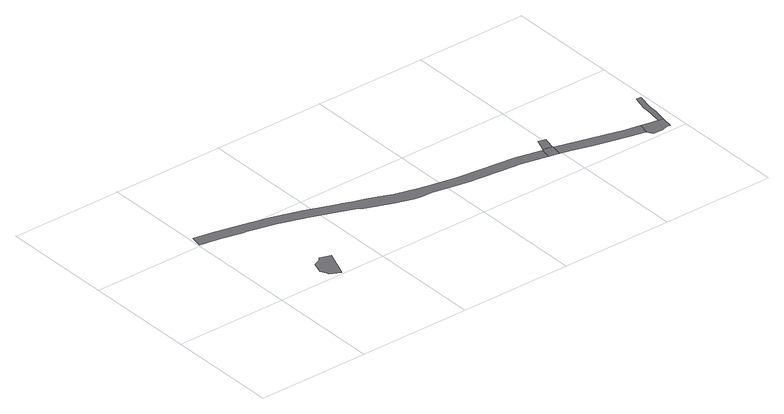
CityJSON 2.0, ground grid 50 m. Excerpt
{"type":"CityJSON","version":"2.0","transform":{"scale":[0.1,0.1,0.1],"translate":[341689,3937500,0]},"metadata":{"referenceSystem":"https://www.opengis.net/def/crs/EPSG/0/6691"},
"CityObjects":{
"road1":{"type":"Road","geometry":[{"type":"MultiSurface","lod":"1","boundaries":[[[0,1,2,3,4,5,6,7,8]]]}]},
"road2":{"type":"Road","attributes":{"RoadStructureAttribute.sectionType":"1"},"geometry":[{"type":"MultiSurface","lod":"1","boundaries":[[[9,10,11,12,13,14,15,16,17,18,19,20,21,22,23,24,25,26,27,28,29,30,31,32,33,34,35,36,37,38,39,40,41,42,43,44,45,46,47,48,49,50,51,52,53,54,55,56,57,58,59,60]]]}]},
"road3":{"type":"Road","geometry":[{"type":"MultiSurface","lod":"1","boundaries":[[[61,62,63,64,65,66,34,33,67]]]}]},
"road4":{"type":"Road","geometry":[{"type":"MultiSurface","lod":"1","boundaries":[[[68,69,70,64,63]]]}]},
"road5":{"type":"Road","attributes":{"RoadStructureAttribute.sectionType":"1"},"geometry":[{"type":"MultiSurface","lod":"1","boundaries":[[[71,72,73,74,75,76,77,78,79,61,67]]]}]},
"road6":{"type":"Road","geometry":[{"type":"MultiSurface","lod":"1","boundaries":[[[80,81,82,83,84,85,86,76,75,87,88]]]}]},
"road7":{"type":"Road","geometry":[{"type":"MultiSurface","lod":"1","boundaries":[[[89,90,91,92,93,94,95,83,82]]]}]}
},
"vertices":[
[302,146,0],[290,131,0],[262,120,0],[245,69,0],[258,42,0],[261,34,0],[306,9,0],[332,77,0],[350,129,0],
[7,508,0],[22,505,0],[100,490,0],[190,470,0],[207,466,0],[217,464,0],[330,438,0],[454,395,0],[580,349,0],[635,328,0],[659,311,0],[703,294,0],[778,265,0],[854,243,0],[875,239,0],[890,237,0],[934,235,0],[1027,217,0],[1063,210,0],[1077,208,0],[1094,205,0],[1146,199,0],[1250,186,0],[1328,177,0],[1444,153,0],[1454,203,0],[1336,226,0],[1100,255,0],[1072,259,0],[945,284,0],[906,293,0],[887,298,0],[878,301,0],[871,303,0],[812,319,0],[798,324,0],[785,329,0],[719,357,0],[690,366,0],[654,377,0],[617,391,0],[599,398,0],[527,425,0],[471,445,0],[370,477,0],[343,485,0],[263,506,0],[261,507,0],[230,515,0],[111,542,0],[103,543,0],[17,560,0],
[1500,193,0],[1499,195,0],[1499,196,0],[1459,205,0],[1457,203,0],[1456,203,0],[1490,144,0],
[1509,238,0],[1513,254,0],[1480,261,0],
[1531,133,0],[1621,108,0],[1694,87,0],[1783,66,0],[1847,53,0],[1856,102,0],[1794,115,0],[1707,136,0],[1504,192,0],
[1936,33,0],[1947,31,0],[1956,83,0],[1934,87,0],[1924,89,0],[1910,92,0],[1866,100,0],[1859,26,0],[1902,23,0],
[1967,143,0],[1971,183,0],[1986,256,0],[1965,260,0],[1956,226,0],[1948,192,0],[1943,147,0]
]}
